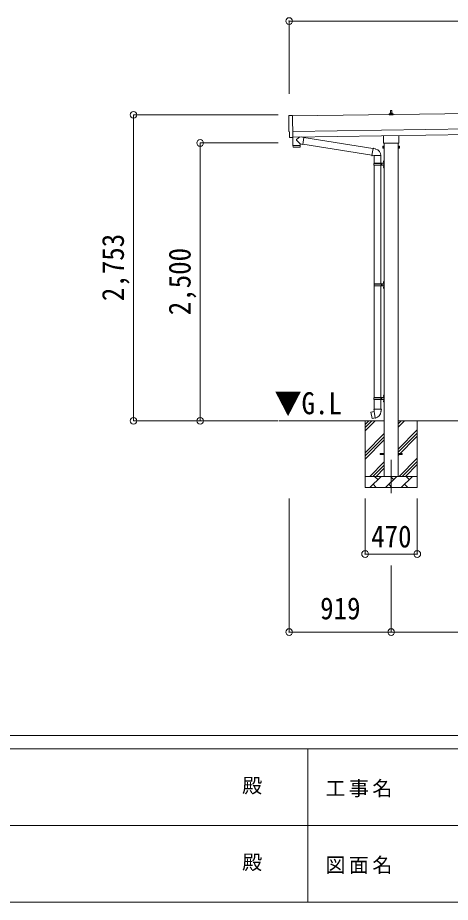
# Model space of a CAD drawing. Units: millimetres at full size, sheet at 1:60. Extents: x -16864 to 16864, y -11640 to 11640.
# Drawn here: x -3509 to 384, y -11640 to -3679 of the extents above; entities that cross this region are included whole.
import ezdxf
from ezdxf.enums import TextEntityAlignment as Align

# ---------------------------------------------------------------- set-up
doc = ezdxf.new("R2010")
doc.units = ezdxf.units.MM
doc.header["$LTSCALE"] = 60
doc.header["$PDMODE"] = 32
doc.header["$PDSIZE"] = 60
doc.linetypes.add('CHAIN1', pattern=[8, 5, -1, 1, -1])
for name, color, linetype, lineweight in [('0-1_Defpoints', 7, 'CHAIN1', 9), ('0-2_TEXT1', 4, 'Continuous', 9), ('0-3_SHAPE', 7, 'Continuous', 9), ('0-7_PARTS2', 7, 'Continuous', 9), ('0-8_TABLE1', 6, 'Continuous', 9), ('0-9_DIM1', 7, 'Continuous', 9), ('F-0', 7, 'Continuous', 9)]:
    doc.layers.add(name, color=color, linetype=linetype, lineweight=lineweight)
doc.styles.add('ＭＳ ゴシック', font='')
doc.styles.get('ＭＳ ゴシック').set_extended_font_data('MS Gothic')

msp = doc.modelspace()

# ---------------------------------------------------------------- linework, layer by layer
at = {"layer": '0-1_Defpoints'}
msp.add_line((-148.09, -7656.66), (-148.09, -8005.66), dxfattribs=at)
at = {"layer": '0-2_TEXT1'}
for p, q in [((4329.66, -4486.29), (-1035.29, -4562.93)), ((-157.78, -4541.62), (-157.78, -4537.41)), ((-156.78, -4537.41), (-138.78, -4537.41)), ((-153.78, -4537.41), (-153.06, -4513.88)), ((-152.06, -4512.91), (-143.51, -4512.91)), ((-142.51, -4513.88), (-141.78, -4537.41)), ((-137.78, -4541.62), (-137.78, -4537.41)), ((-166.03, -4552.91), (-166.03, -4545.19)), ((-129.53, -4552.91), (-166.03, -4552.91)), ((-165.65, -4544.41), (-129.91, -4544.41)), ((-165.27, -4544.22), (-158.55, -4542.59)), ((-158.16, -4542.41), (-137.4, -4542.41)), ((-130.3, -4544.22), (-137.02, -4542.59)), ((-129.53, -4552.91), (-129.53, -4545.19)), ((-1033.29, -4702.92), (4331.66, -4626.27)), ((-1032.58, -4752.91), (4332.37, -4676.27)), ((-1052.15, -4756.96), (-1059.08, -4756.7)), ((-216.39, -4796.89), (-216.39, -4741.25)), ((-79.79, -4739.3), (-79.79, -4796.89)), ((-222.09, -4835.16), (-221.33, -4833.85)), ((-222.09, -4835.16), (-222.09, -4852.16)), ((-222.09, -4852.16), (-221.33, -4853.48)), ((-215.09, -4838.76), (-221.33, -4838.76)), ((-215.09, -4848.57), (-221.33, -4848.57)), ((-215.09, -4853.48), (-221.33, -4853.48)), ((-218.09, -4805.66), (-218.09, -4800.16)), ((-80.15, -4809.16), (-216.03, -4809.16)), ((-212.59, -4852.86), (-215.09, -4852.86)), ((-210.59, -4809.16), (-210.59, -7806.66)), ((-85.59, -7806.66), (-85.59, -4809.16)), ((-83.59, -4852.86), (-81.09, -4852.86)), ((-81.09, -4838.76), (-74.85, -4838.76)), ((-81.09, -4848.57), (-74.85, -4848.57)), ((-81.09, -4853.48), (-74.85, -4853.48)), ((-78.09, -4800.16), (-78.09, -4805.66)), ((-74.09, -4835.16), (-74.85, -4833.85)), ((-74.09, -4852.16), (-74.85, -4853.48)), ((-74.09, -4835.16), (-74.09, -4852.16)), ((-248.09, -7602.16), (-210.59, -7602.16)), ((-248.09, -7611.16), (-248.09, -7602.16)), ((-248.09, -7602.16), (-210.59, -7602.16)), ((-248.09, -7611.16), (-248.09, -7602.16)), ((-248.09, -7611.16), (-210.59, -7611.16)), ((-248.09, -7611.16), (-210.59, -7611.16)), ((-85.59, -7602.16), (-48.09, -7602.16)), ((-85.59, -7602.16), (-48.09, -7602.16)), ((-85.59, -7611.16), (-48.09, -7611.16)), ((-85.59, -7611.16), (-48.09, -7611.16)), ((-48.09, -7611.16), (-48.09, -7602.16)), ((-48.09, -7611.16), (-48.09, -7602.16))]:
    msp.add_line(p, q, dxfattribs=at)
for points in [[(-1066.91, -4559.95), (-1035.36, -4557.84), (-1032.54, -4755.68)], [(-1061.96, -4753.75), (-1062.63, -4706.72), (-1063.23, -4706.73)], [(-1051.42, -4756.68), (-1050.76, -4756.04), (-1032.52, -4756.68)], [(-215.09, -4853.48), (-215.09, -4833.85), (-221.33, -4833.85)], [(-215.09, -4852.86), (-215.09, -4834.46), (-212.59, -4834.46)], [(-81.09, -4852.86), (-81.09, -4834.46), (-83.59, -4834.46)], [(-81.09, -4853.48), (-81.09, -4833.85), (-74.85, -4833.85)]]:
    msp.add_lwpolyline(points, dxfattribs=at)
for points in [[(-212.59, -4854.16), (-212.59, -4833.16), (-210.59, -4833.16), (-210.59, -4854.16)], [(-83.59, -4854.16), (-83.59, -4833.16), (-85.59, -4833.16), (-85.59, -4854.16)]]:
    msp.add_lwpolyline(points, close=True, dxfattribs=at)
for centre, radius, start, end in [((-153.7, -4538.04), 4.13, 90, 171.17633), ((-156.78, -4538.41), 1, 90, 180), ((-152.06, -4513.91), 1, 90, 178.60509), ((-144.45, -4537.41), 4.83, 133.60282, 180), ((-151.12, -4537.41), 4.83, 0, 46.39718), ((-143.51, -4513.91), 1, 1.39491, 90), ((-141.87, -4538.04), 4.13, 8.82367, 90), ((-138.78, -4538.41), 1, 0, 90), ((-165.03, -4545.19), 1, 103.62699, 180), ((-158.78, -4541.62), 1, 283.62699, 0), ((-136.78, -4541.62), 1, 180, 256.37301), ((-130.53, -4545.19), 1, 0, 76.37301), ((-217.74, -4836.3), 4.34, 145.61575, 214.38425), ((-205.85, -4843.66), 16.24, 162.41205, 197.58795), ((-217.74, -4851.03), 4.34, 145.61575, 214.38425), ((-214.09, -4800.16), 4, 125.09963, 180), ((-214.09, -4805.66), 4, 180, 194.47751), ((-214.09, -4805.66), 4, 194.47751, 241.04498), ((-82.09, -4805.66), 4, 298.95502, 345.52249), ((-82.09, -4800.16), 4, 0, 54.90037), ((-82.09, -4805.66), 4, 345.52249, 0), ((-90.33, -4843.66), 16.24, 342.41205, 17.58795), ((-78.43, -4836.3), 4.34, 325.61575, 34.38425), ((-78.43, -4851.03), 4.34, 325.61575, 34.38425)]:
    msp.add_arc(centre, radius, start, end, dxfattribs=at)
for centre, major_axis, ratio, start_param, end_param in [((-1066.71, -4562.94), (-3, -0.04), 0.99863, 4.7647489, 6.2979817), ((-5831.08, -4701.43), (4762.89, 68.04), 0.99863, 6.2686928, 6.2979817), ((-1063.3, -4702.33), (-4.41, -0.06), 0.99863, 6.2686928, 7.8539816), ((-1058.96, -4753.7), (-2.15, -2.1), 0.9974, 5.5252311, 7.0411395), ((-1052.11, -4755.96), (-0.717, -0.7), 0.9974, 0.7579542, 1.5707963)]:
    msp.add_ellipse(centre, major_axis=major_axis, ratio=ratio, start_param=start_param, end_param=end_param, dxfattribs=at)
at = {"layer": '0-3_SHAPE'}
for p, q in [((-210.59, -7306.66), (-1154.75, -7306.66)), ((-383.09, -7306.66), (-383.09, -7906.66)), ((-383.09, -7340.15), (-349.61, -7306.66)), ((-383.09, -7368.43), (-321.32, -7306.66)), ((-383.09, -7396.71), (-293.04, -7306.66)), ((1589.41, -7306.66), (-85.59, -7306.66)), ((-85.59, -7335.49), (-56.76, -7306.66)), ((-85.59, -7363.77), (-28.48, -7306.66)), ((86.91, -7306.66), (86.91, -7906.66)), ((-85.59, -7561.76), (86.91, -7389.26)), ((-383.09, -7594.7), (-210.59, -7422.2)), ((-383.09, -7622.99), (-210.59, -7450.49)), ((-383.09, -7651.27), (-210.59, -7478.77)), ((-85.59, -7590.05), (86.91, -7417.55)), ((-85.59, -7618.33), (86.91, -7445.83)), ((-340.49, -7806.66), (-210.59, -7676.76)), ((-312.21, -7806.66), (-210.59, -7705.05)), ((-75.93, -7806.66), (86.91, -7643.82)), ((-47.65, -7806.66), (86.91, -7672.11)), ((-19.36, -7806.66), (86.91, -7700.39)), ((-283.92, -7806.66), (-210.59, -7733.33)), ((-383.09, -7806.66), (86.91, -7806.66)), ((-339.51, -7906.66), (-239.51, -7806.66)), ((-310.96, -7878.11), (-282.4, -7906.66)), ((-268.06, -7835.22), (-296.62, -7806.66)), ((-198.09, -7906.66), (-98.09, -7806.66)), ((-169.54, -7878.11), (-140.98, -7906.66)), ((-126.64, -7835.22), (-155.2, -7806.66)), ((-56.67, -7906.66), (43.33, -7806.66)), ((-28.11, -7878.11), (0.44, -7906.66)), ((14.78, -7835.22), (-13.77, -7806.66)), ((86.91, -7906.66), (-383.09, -7906.66))]:
    msp.add_line(p, q, dxfattribs=at)
at = {"layer": '0-8_TABLE1'}
for p, q in [((-1066.3, -3709.02), (-1066.3, -4363.35)), ((9772.62, -3709.02), (-1066.3, -3709.02)), ((-2466.3, -4553.37), (-1165.61, -4553.37)), ((-2466.3, -4553.37), (-2466.3, -7306.66)), ((-1866.3, -4806.66), (-1165.61, -4806.66)), ((-1866.3, -4806.66), (-1866.3, -7306.66)), ((-2466.3, -7306.66), (-1165.61, -7306.66)), ((-1066.61, -9207.66), (-1066.61, -8005.66)), ((-383.09, -8505.66), (-383.09, -8005.66)), ((86.91, -8505.66), (86.91, -8005.66)), ((-383.09, -8505.66), (86.91, -8505.66)), ((-148.09, -9207.66), (-148.09, -8607.66)), ((-148.09, -9207.66), (-1066.61, -9207.66)), ((1651.91, -9207.66), (-148.09, -9207.66))]:
    msp.add_line(p, q, dxfattribs=at)
for p in [(-1066.3, -3709.02), (-2466.3, -4553.37), (-1866.3, -4806.66), (-2466.3, -7306.66), (-1866.3, -7306.66), (-383.09, -8505.66), (86.91, -8505.66), (-1066.61, -9207.66), (-148.09, -9207.66)]:
    msp.add_point(p, dxfattribs=at)
at = {"layer": '0-9_DIM1'}
for p, q in [((-1032.54, -4755.68), (-1032.52, -4756.68)), ((-971.13, -4752.03), (-998.78, -4774.54)), ((-933.51, -4756.04), (-959.35, -4751.87)), ((-933.51, -4756.04), (-943.68, -4818.93)), ((-933.81, -4757.87), (-311.65, -4856.92)), ((-1031.89, -4828.91), (-1031.48, -4841.96)), ((-970.9, -4844.04), (-1028.43, -4844.86)), ((-1027.41, -4827.84), (-1027.38, -4828.84)), ((-968.08, -4814.98), (-998.96, -4781.87)), ((-972.41, -4827.06), (-972.42, -4828.06)), ((-968.08, -4814.98), (-943.68, -4818.93)), ((-968.08, -4814.98), (-967.91, -4827)), ((-943.38, -4817.1), (-322.07, -4916.02)), ((-311.33, -4855.11), (-316.86, -4886.47)), ((-311.33, -4855.11), (-310.19, -4853.12)), ((-310.19, -4853.12), (-306.62, -4853.75)), ((-306.62, -4853.75), (-306.21, -4856.1)), ((-322.39, -4917.84), (-316.86, -4886.47)), ((-322.39, -4917.84), (-322, -4920.09)), ((-322.39, -4917.84), (-317.24, -4918.65)), ((-322, -4920.09), (-318.43, -4920.72)), ((-318.43, -4920.72), (-317.24, -4918.65)), ((-317.24, -4918.65), (-302.64, -4920.97)), ((-302.64, -4920.97), (-300.43, -4919.98)), ((-240.13, -4920.38), (-301.32, -4920.38)), ((-300.59, -4920.38), (-300.59, -4989.67)), ((-291.7, -4858.92), (-290.01, -4860.55)), ((-290.01, -4860.55), (-287.89, -4861)), ((-240.59, -4920.38), (-240.59, -4989.67)), ((-303.59, -4991.67), (-253.26, -4991.67)), ((-303.59, -5005.67), (-253.26, -5005.67)), ((-302.59, -4989.67), (-216.59, -4989.67)), ((-302.59, -4989.67), (-302.59, -4991.67)), ((-302.59, -5007.67), (-302.59, -5005.67)), ((-302.59, -5007.67), (-216.59, -5007.67)), ((-300.59, -5007.67), (-300.59, -6075.16)), ((-243.59, -4989.67), (-243.59, -4994.17)), ((-243.59, -4994.17), (-241.59, -4994.17)), ((-243.59, -5007.67), (-243.59, -5003.17)), ((-243.59, -5003.17), (-241.59, -5003.17)), ((-241.59, -4994.17), (-241.59, -4998.67)), ((-241.59, -5003.17), (-241.59, -4998.67)), ((-240.59, -5007.67), (-240.59, -6075.16)), ((-235.59, -4989.67), (-235.59, -4998.67)), ((-235.59, -4994.17), (-232.59, -4994.17)), ((-235.59, -5007.67), (-235.59, -4998.67)), ((-235.59, -5003.17), (-232.59, -5003.17)), ((-232.59, -4994.17), (-232.59, -4998.67)), ((-232.59, -5003.17), (-232.59, -4998.67)), ((-216.89, -4972.52), (-214.85, -4973.52)), ((-215.62, -4970.52), (-214.99, -4970.52)), ((-215.62, -4970.52), (-215.62, -4978.82)), ((-215.62, -4978.82), (-214.99, -4978.82)), ((-214.99, -4970.52), (-214.99, -4978.82)), ((-214.99, -4970.52), (-214.59, -4970.92)), ((-214.99, -4978.82), (-214.59, -4978.42)), ((-214.85, -4973.52), (-214.23, -4974.67)), ((-214.59, -4966.67), (-211.59, -4965.17)), ((-214.59, -4966.67), (-214.59, -4998.67)), ((-214.59, -4970.92), (-214.59, -4978.42)), ((-214.59, -5030.67), (-214.59, -4998.67)), ((-211.59, -4965.17), (-211.59, -4998.67)), ((-211.59, -4965.17), (-210.59, -4965.17)), ((-211.59, -5032.17), (-211.59, -4998.67)), ((-210.59, -4965.17), (-210.59, -4998.67)), ((-210.59, -5032.17), (-210.59, -4998.67)), ((-216.89, -5020.52), (-214.85, -5021.52)), ((-215.62, -5018.52), (-214.99, -5018.52)), ((-215.62, -5018.52), (-215.62, -5026.82)), ((-215.62, -5026.82), (-214.99, -5026.82)), ((-214.99, -5018.52), (-214.99, -5026.82)), ((-214.99, -5018.52), (-214.59, -5018.92)), ((-214.99, -5026.82), (-214.59, -5026.42)), ((-214.85, -5021.52), (-214.23, -5022.67)), ((-214.59, -5018.92), (-214.59, -5026.42)), ((-214.59, -5030.67), (-211.59, -5032.17)), ((-211.59, -5032.17), (-210.59, -5032.17)), ((-301.09, -6077.16), (-250.76, -6077.16)), ((-301.09, -6091.16), (-250.76, -6091.16)), ((-300.59, -6093.16), (-300.59, -7097.66)), ((-300.09, -6075.16), (-300.09, -6077.16)), ((-300.09, -6075.16), (-216.59, -6075.16)), ((-300.09, -6093.16), (-300.09, -6091.16)), ((-300.09, -6093.16), (-216.59, -6093.16)), ((-241.09, -6075.16), (-241.09, -6079.66)), ((-241.09, -6079.66), (-239.09, -6079.66)), ((-241.09, -6093.16), (-241.09, -6088.66)), ((-241.09, -6088.66), (-239.09, -6088.66)), ((-240.59, -6093.16), (-240.59, -7097.66)), ((-239.09, -6079.66), (-239.09, -6084.16)), ((-239.09, -6088.66), (-239.09, -6084.16)), ((-233.09, -6075.16), (-233.09, -6084.16)), ((-233.09, -6079.66), (-230.09, -6079.66)), ((-233.09, -6093.16), (-233.09, -6084.16)), ((-233.09, -6088.66), (-230.09, -6088.66)), ((-230.09, -6079.66), (-230.09, -6084.16)), ((-230.09, -6088.66), (-230.09, -6084.16)), ((-216.89, -6058.02), (-214.85, -6059.01)), ((-216.89, -6106.02), (-214.85, -6107.01)), ((-215.62, -6056.01), (-214.99, -6056.01)), ((-215.62, -6056.01), (-215.62, -6064.31)), ((-215.62, -6064.31), (-214.99, -6064.31)), ((-215.62, -6104.01), (-214.99, -6104.01)), ((-215.62, -6104.01), (-215.62, -6112.31)), ((-215.62, -6112.31), (-214.99, -6112.31)), ((-214.99, -6056.01), (-214.99, -6064.31)), ((-214.99, -6056.01), (-214.59, -6056.41)), ((-214.99, -6064.31), (-214.59, -6063.91)), ((-214.99, -6104.01), (-214.99, -6112.31)), ((-214.99, -6104.01), (-214.59, -6104.41)), ((-214.99, -6112.31), (-214.59, -6111.91)), ((-214.85, -6059.01), (-214.23, -6060.16)), ((-214.85, -6107.01), (-214.23, -6108.16)), ((-214.59, -6052.16), (-211.59, -6050.66)), ((-214.59, -6052.16), (-214.59, -6084.16)), ((-214.59, -6056.41), (-214.59, -6063.91)), ((-214.59, -6116.16), (-214.59, -6084.16)), ((-214.59, -6104.41), (-214.59, -6111.91)), ((-214.59, -6116.16), (-211.59, -6117.66)), ((-211.59, -6050.66), (-211.59, -6084.16)), ((-211.59, -6050.66), (-210.59, -6050.66)), ((-211.59, -6117.66), (-211.59, -6084.16)), ((-211.59, -6117.66), (-210.59, -6117.66)), ((-210.59, -6050.66), (-210.59, -6084.16)), ((-210.59, -6117.66), (-210.59, -6084.16)), ((-216.89, -7080.52), (-214.85, -7081.51)), ((-215.62, -7078.51), (-214.99, -7078.51)), ((-215.62, -7078.51), (-215.62, -7086.81)), ((-214.99, -7078.51), (-214.99, -7086.81)), ((-214.99, -7078.51), (-214.59, -7078.91)), ((-214.85, -7081.51), (-214.23, -7082.66)), ((-214.59, -7074.66), (-211.59, -7073.16)), ((-214.59, -7074.66), (-214.59, -7106.66)), ((-214.59, -7078.91), (-214.59, -7086.41)), ((-211.59, -7073.16), (-211.59, -7106.66)), ((-211.59, -7073.16), (-210.59, -7073.16)), ((-210.59, -7073.16), (-210.59, -7106.66)), ((-303.59, -7099.66), (-253.26, -7099.66)), ((-303.59, -7113.66), (-253.26, -7113.66)), ((-302.59, -7097.66), (-216.59, -7097.66)), ((-302.59, -7097.66), (-302.59, -7099.66)), ((-302.59, -7115.66), (-302.59, -7113.66)), ((-302.59, -7115.66), (-216.59, -7115.66)), ((-300.59, -7115.66), (-300.59, -7200.59)), ((-243.59, -7097.66), (-243.59, -7102.16)), ((-243.59, -7102.16), (-241.59, -7102.16)), ((-243.59, -7115.66), (-243.59, -7111.16)), ((-243.59, -7111.16), (-241.59, -7111.16)), ((-241.59, -7102.16), (-241.59, -7106.66)), ((-241.59, -7111.16), (-241.59, -7106.66)), ((-240.59, -7115.66), (-240.59, -7200.59)), ((-235.59, -7097.66), (-235.59, -7106.66)), ((-235.59, -7102.16), (-232.59, -7102.16)), ((-235.59, -7115.66), (-235.59, -7106.66)), ((-235.59, -7111.16), (-232.59, -7111.16)), ((-232.59, -7102.16), (-232.59, -7106.66)), ((-232.59, -7111.16), (-232.59, -7106.66)), ((-216.89, -7128.52), (-214.85, -7129.51)), ((-215.62, -7086.81), (-214.99, -7086.81)), ((-215.62, -7126.51), (-214.99, -7126.51)), ((-215.62, -7126.51), (-215.62, -7134.81)), ((-215.62, -7134.81), (-214.99, -7134.81)), ((-214.99, -7086.81), (-214.59, -7086.41)), ((-214.99, -7126.51), (-214.99, -7134.81)), ((-214.99, -7126.51), (-214.59, -7126.91)), ((-214.99, -7134.81), (-214.59, -7134.41)), ((-214.85, -7129.51), (-214.23, -7130.66)), ((-214.59, -7138.66), (-214.59, -7106.66)), ((-214.59, -7126.91), (-214.59, -7134.41)), ((-214.59, -7138.66), (-211.59, -7140.16)), ((-211.59, -7140.16), (-211.59, -7106.66)), ((-211.59, -7140.16), (-210.59, -7140.16)), ((-210.59, -7140.16), (-210.59, -7106.66)), ((-329.05, -7229.04), (-329.86, -7230.21)), ((-329.86, -7230.21), (-320.24, -7284.77)), ((-301.18, -7223.79), (-329.05, -7229.04)), ((-316.31, -7226.44), (-316.52, -7226.68)), ((-302.44, -7200.59), (-304.59, -7201.37)), ((-304.59, -7201.37), (-304.59, -7204.99)), ((-304.59, -7204.99), (-302.35, -7205.81)), ((-302.44, -7200.59), (-270.59, -7200.59)), ((-302.44, -7200.59), (-302.35, -7205.81)), ((-302.35, -7205.81), (-302.09, -7220.59)), ((-302.09, -7220.59), (-300.74, -7222.59)), ((-290.82, -7281.09), (-300.96, -7223.61)), ((-300.94, -7222.79), (-300.94, -7223.5)), ((-300.74, -7222.59), (-300.77, -7222.6)), ((-238.74, -7200.59), (-270.59, -7200.59)), ((-240.4, -7222.53), (-240.48, -7224.7)), ((-239.09, -7220.59), (-240.4, -7222.53)), ((-236.59, -7204.99), (-238.83, -7205.81)), ((-238.74, -7200.59), (-236.59, -7201.37)), ((-236.59, -7201.37), (-236.59, -7204.99)), ((-306.21, -7283.68), (-306.49, -7283.53)), ((-290.52, -7281.85), (-290.76, -7281.19))]:
    msp.add_line(p, q, dxfattribs=at)
for points in [[(-1032.92, -4756.67), (-1031.91, -4827.91), (-967.91, -4827)], [(-967.94, -4841.05), (-967.9, -4827.99), (-1031.89, -4828.91)], [(-311.33, -4855.11), (-306.21, -4856.1), (-291.7, -4858.92)], [(-216.89, -4976.82), (-214.85, -4975.82), (-214.23, -4974.67)], [(-216.89, -5024.82), (-214.85, -5023.82), (-214.23, -5022.67)], [(-216.89, -6062.31), (-214.85, -6061.31), (-214.23, -6060.16)], [(-216.89, -6110.31), (-214.85, -6109.31), (-214.23, -6108.16)], [(-216.89, -7084.81), (-214.85, -7083.81), (-214.23, -7082.66)], [(-216.89, -7132.81), (-214.85, -7131.81), (-214.23, -7130.66)], [(-314.06, -7226.22), (-314.34, -7226.07), (-316.31, -7226.44)], [(-238.74, -7200.59), (-238.83, -7205.81), (-239.09, -7220.59)], [(-291.09, -7281), (-319.08, -7285.59), (-320.24, -7284.77)], [(-304.03, -7283.12), (-304.24, -7283.36), (-306.21, -7283.68)]]:
    msp.add_lwpolyline(points, dxfattribs=at)
for centre, radius, start, end in [((-995.47, -4778.29), 5, 131.47396, 225.79244), ((-1028.48, -4841.86), 3, 181.81845, 270.86677), ((-970.94, -4841.04), 3, 270.81845, 359.81845), ((-300.43, -4919.98), 60.3, 359.62495, 78), ((-254.84, -4998.67), 49.25, 171.82876, 180.00002), ((-254.84, -4998.67), 49.25, 180.00002, 188.17127), ((-253.26, -4989.67), 2, 270, 359.99998), ((-253.26, -5007.67), 2, 0.00005, 90.00004), ((-211.29, -4974.67), 6, 136.21765, 223.78235), ((-216.59, -4987.67), 2, 270, 359.99998), ((-216.59, -5009.67), 2, 0.00005, 90.00004), ((-211.29, -5022.67), 6, 136.21765, 223.78235), ((-252.34, -6084.16), 49.25, 171.82876, 180.00002), ((-252.34, -6084.16), 49.25, 180.00002, 188.17127), ((-250.76, -6075.16), 2, 270, 359.99998), ((-250.76, -6093.16), 2, 0.00005, 90.00004), ((-211.29, -6060.16), 6, 136.21765, 223.78235), ((-211.29, -6108.16), 6, 136.21765, 223.78235), ((-216.59, -6073.16), 2, 270, 359.99998), ((-216.59, -6095.16), 2, 0.00005, 90.00004), ((-211.29, -7082.66), 6, 136.21765, 223.78235), ((-254.84, -7106.66), 49.25, 171.82876, 180.00002), ((-254.84, -7106.66), 49.25, 180.00002, 188.17127), ((-253.26, -7097.66), 2, 270, 359.99998), ((-253.26, -7115.66), 2, 0.00005, 90.00004), ((-211.29, -7130.66), 6, 136.21765, 223.78235), ((-216.59, -7095.66), 2, 270, 359.99998), ((-216.59, -7117.66), 2, 0.00005, 90.00004), ((-301.24, -7223.5), 0.3, 280.66842, 0), ((-300.74, -7222.79), 0.2, 100, 180), ((-300.74, -7222.59), 60.3, 279.96938, 358), ((-291.04, -7281.29), 0.3, 20, 99.33158), ((-290.33, -7281.78), 0.2, 200, 279.96938)]:
    msp.add_arc(centre, radius, start, end, dxfattribs=at)
at = {"layer": 'F-0', "color": 5, "lineweight": 5}
for p, q in [((-16864.12, -10140), (16015.88, -10140)), ((-16864.12, -10260), (10682.37, -10260)), ((-897.63, -10260), (-897.63, -11640)), ((-6897.63, -10950), (5402.37, -10950)), ((-16864.12, -11640), (16015.88, -11640))]:
    msp.add_line(p, q, dxfattribs=at)

# ---------------------------------------------------------------- texts
at = {"layer": '0-7_PARTS2', "style": 'ＭＳ ゴシック', "width": 0.9}
msp.add_text('▼G.L', height=197.9, dxfattribs=at).set_placement((-1197.47, -7306.95), align=Align.BOTTOM_LEFT)
at = {"layer": '0-8_TABLE1', "color": 7, "style": 'ＭＳ ゴシック', "width": 0.9}
for s, p in [('2,753', (-2493.8, -6230.02)), ('2,500', (-1893.8, -6356.66))]:
    msp.add_text(s, height=197.9, rotation=90, dxfattribs=at).set_placement(p, align=Align.BOTTOM_LEFT)
for s, p in [('470', (-328.09, -8505.66)), ('919', (-787.35, -9152.66))]:
    msp.add_text(s, height=197.9, dxfattribs=at).set_placement(p, align=Align.BOTTOM_LEFT)
at = {"layer": 'F-0', "style": 'ＭＳ ゴシック'}
for p in [(-1489.06, -10695), (-1489.06, -11385)]:
    msp.add_text('殿', height=132, dxfattribs=at).set_placement(p, align=Align.BOTTOM_LEFT)
at = {"layer": 'F-0', "char_height": 132, "attachment_point": 7, "style": 'ＭＳ ゴシック'}
for s, insert in [('\\T1.17;工事名', (-739.42, -10695)), ('\\T1.17;図面名', (-739.42, -11385))]:
    msp.add_mtext(s, dxfattribs=dict(at, insert=insert))

doc.saveas('drawing.dxf')
